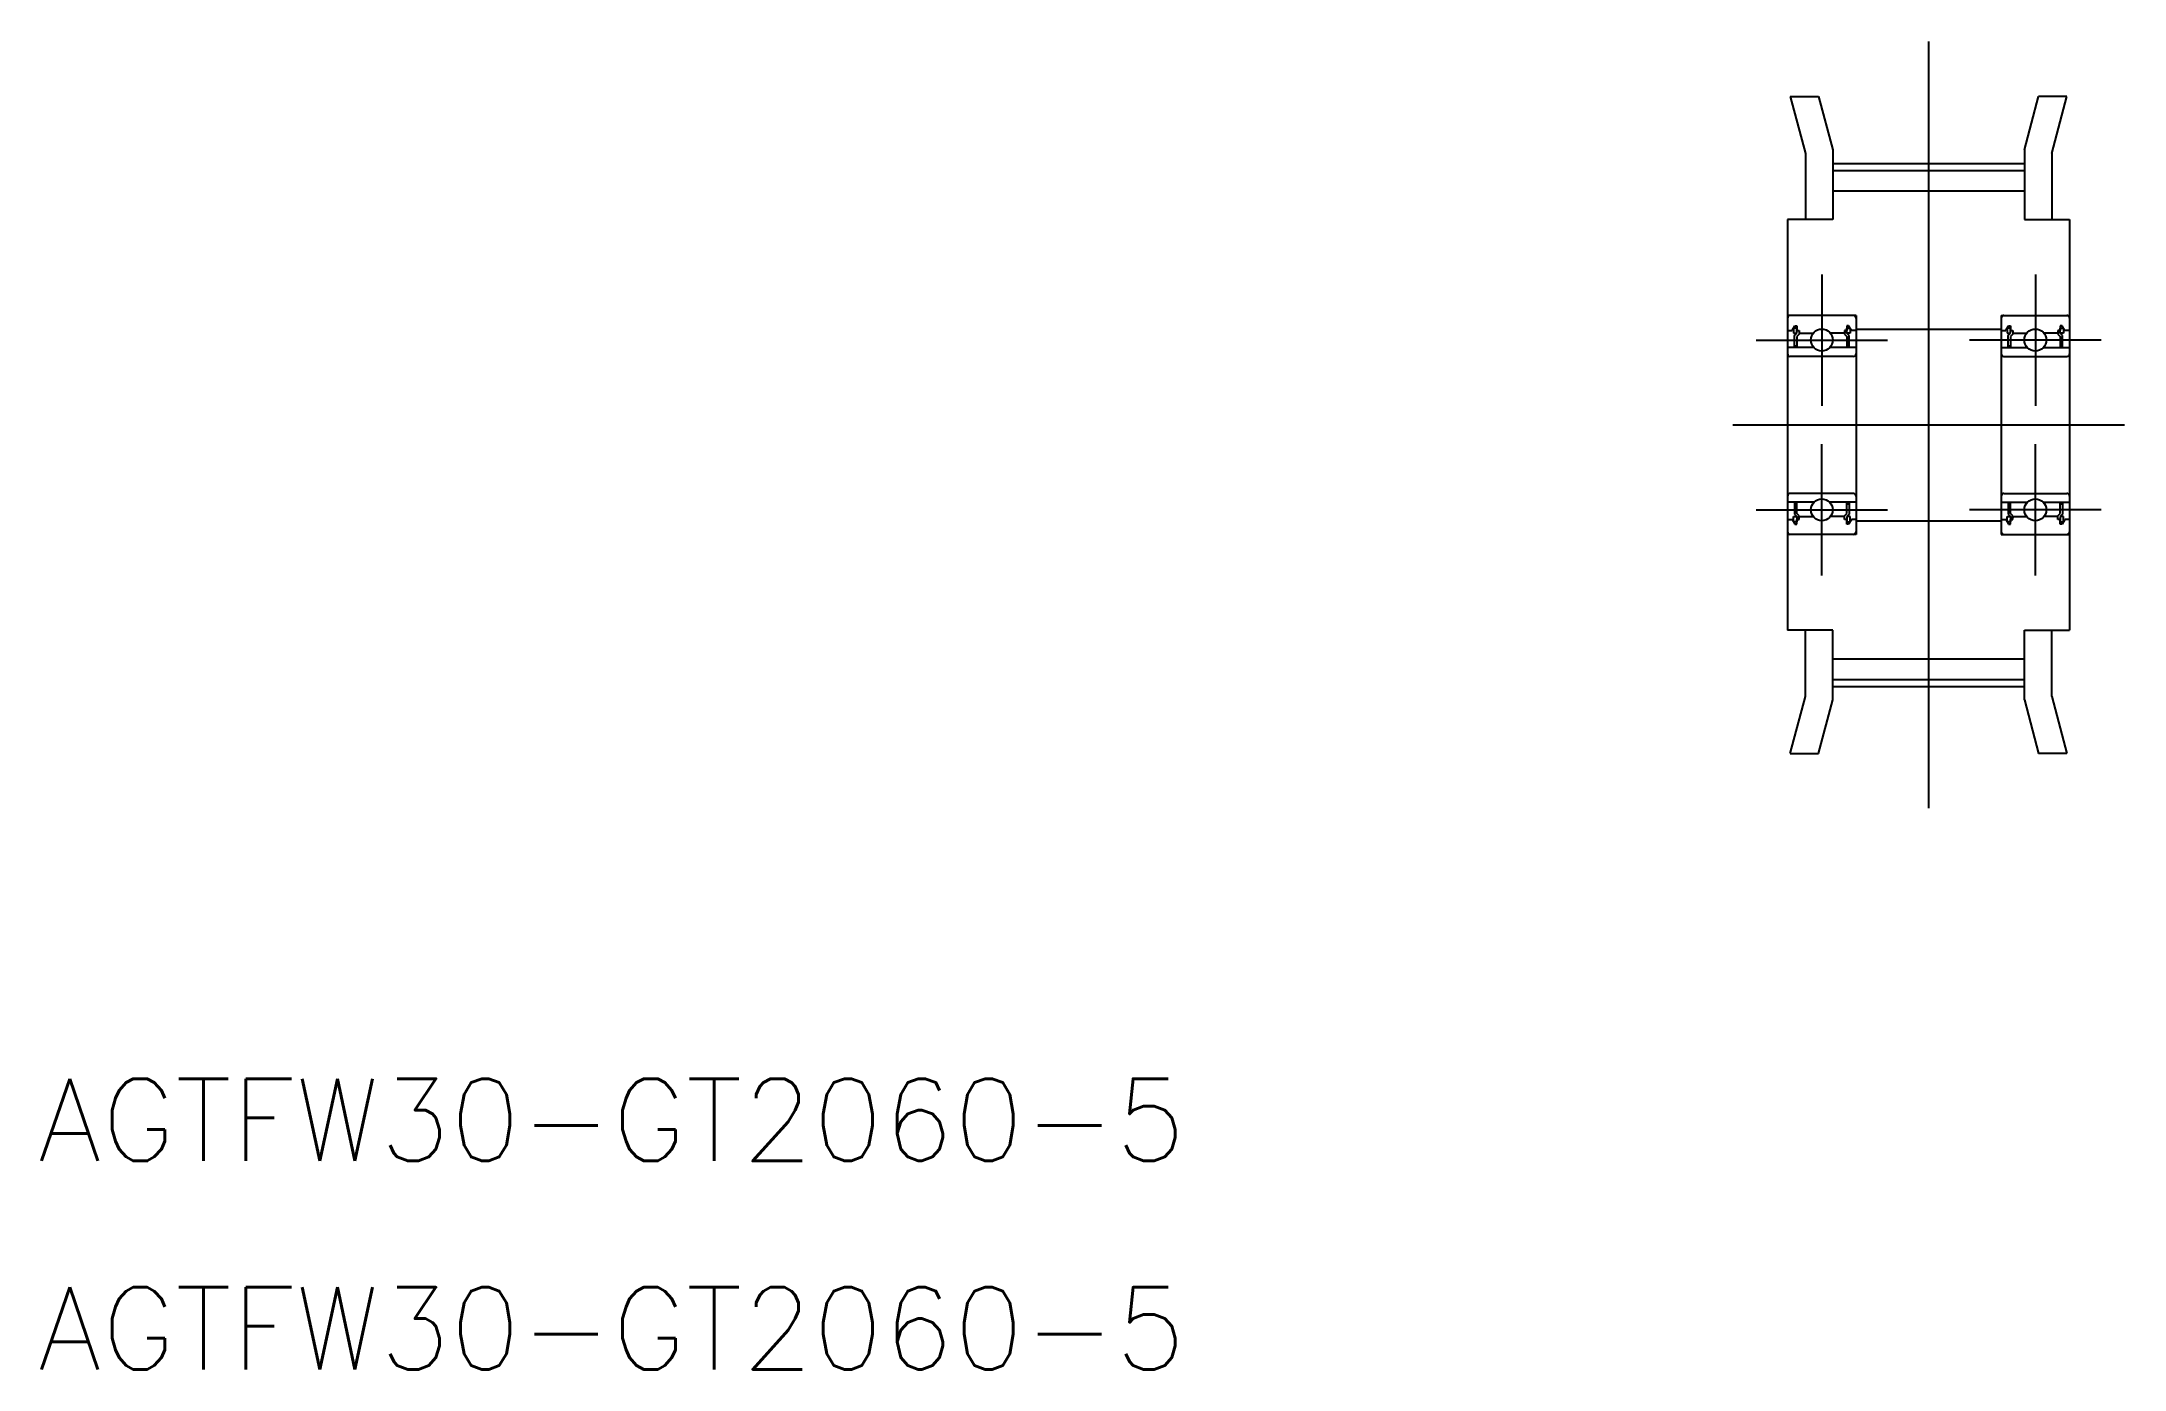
# Model space of a CAD drawing. Extents: x -63.8 to 12.3, y -34.5 to 14.
import ezdxf

# ---------------------------------------------------------------- set-up
doc = ezdxf.new("R2010")
doc.units = 0
doc.linetypes.add('CENTER', pattern=[50.8, 31.75, -6.35, 6.35, -6.35])
doc.layers.get('0').update_dxf_attribs({"linetype": 'CONTINUOUS'})
doc.layers.add('CENTER', color=1, linetype='CENTER')
doc.styles.get("Standard").update_dxf_attribs({"font": 'txt.shx', "height": 3, "bigfont": 'bigfont.shx'})

msp = doc.modelspace()

# ---------------------------------------------------------------- linework, layer by layer
at = {"color": 7, "linetype": 'CONTINUOUS'}
for p, q in [((0.1, 12), (1.134, 12)), ((0.1, 12), (0.65, 9.915)), ((1.134, 12), (1.65, 10.045)), ((8.65, 10.045), (9.166, 12)), ((10.2, 12), (9.166, 12)), ((9.65, 9.915), (10.2, 12)), ((0.65, 9.915), (0.65, 7.5)), ((1.65, 10.045), (1.65, 7.5)), ((8.65, 10.045), (8.65, 7.5)), ((9.65, 9.915), (9.65, 7.5)), ((1.65, 9.295), (8.65, 9.295)), ((1.65, 8.545), (8.65, 8.545)), ((0, 7.5), (0, -7.5)), ((1.65, 7.5), (0, 7.5)), ((8.65, 7.5), (10.3, 7.5)), ((10.3, 7.5), (10.3, -7.5)), ((2.5, 4), (0, 4)), ((2.5, 4), (2.5, -4)), ((7.8, 4), (7.8, -4)), ((7.8, 4), (10.3, 4)), ((10.3, 3.9), (10.3, -3.9)), ((0, 3.45), (0.17, 3.45)), ((0.17, 3.45), (0.268, 3.62)), ((0.34, 3.535), (0.219, 3.535)), ((0.219, 3.535), (0.219, 3.35)), ((0.219, 3.35), (0.34, 3.35)), ((0.255, 3.265), (0.34, 3.35)), ((0.255, 2.825), (0.255, 3.265)), ((0.268, 3.62), (0.34, 3.62)), ((0.34, 3.62), (0.34, 3.45)), ((0.34, 3.35), (0.34, 3.535)), ((0.34, 3.45), (0.425, 3.45)), ((0.425, 3.315), (0.34, 3.23)), ((0.34, 3.23), (0.34, 2.825)), ((0.425, 3.45), (0.425, 3.315)), ((0.425, 3.38), (0.455, 3.35)), ((0.455, 3.35), (0.938, 3.35)), ((2.045, 3.35), (1.562, 3.35)), ((2.075, 3.38), (2.045, 3.35)), ((2.075, 3.45), (2.075, 3.315)), ((2.16, 3.45), (2.075, 3.45)), ((2.075, 3.315), (2.16, 3.23)), ((2.232, 3.62), (2.16, 3.62)), ((2.16, 3.62), (2.16, 3.45)), ((2.16, 3.535), (2.281, 3.535)), ((2.16, 3.35), (2.16, 3.535)), ((2.281, 3.35), (2.16, 3.35)), ((2.245, 3.265), (2.16, 3.35)), ((2.16, 3.23), (2.16, 2.825)), ((2.33, 3.45), (2.232, 3.62)), ((2.245, 2.825), (2.245, 3.265)), ((2.281, 3.535), (2.281, 3.35)), ((2.5, 3.45), (2.33, 3.45)), ((2.5, 3.5), (7.8, 3.5)), ((7.8, 3.45), (7.97, 3.45)), ((7.97, 3.45), (8.068, 3.62)), ((8.019, 3.535), (8.019, 3.35)), ((8.14, 3.535), (8.019, 3.535)), ((8.019, 3.35), (8.14, 3.35)), ((8.055, 3.265), (8.14, 3.35)), ((8.055, 2.825), (8.055, 3.265)), ((8.068, 3.62), (8.14, 3.62)), ((8.14, 3.62), (8.14, 3.45)), ((8.14, 3.35), (8.14, 3.535)), ((8.14, 3.45), (8.225, 3.45)), ((8.225, 3.315), (8.14, 3.23)), ((8.14, 3.23), (8.14, 2.825)), ((8.225, 3.45), (8.225, 3.315)), ((8.225, 3.38), (8.255, 3.35)), ((8.255, 3.35), (8.738, 3.35)), ((9.845, 3.35), (9.362, 3.35)), ((9.875, 3.38), (9.845, 3.35)), ((9.96, 3.45), (9.875, 3.45)), ((9.875, 3.45), (9.875, 3.315)), ((9.875, 3.315), (9.96, 3.23)), ((9.96, 3.62), (9.96, 3.45)), ((10.032, 3.62), (9.96, 3.62)), ((9.96, 3.35), (9.96, 3.535)), ((9.96, 3.535), (10.081, 3.535)), ((10.081, 3.35), (9.96, 3.35)), ((10.045, 3.265), (9.96, 3.35)), ((9.96, 3.23), (9.96, 2.825)), ((10.13, 3.45), (10.032, 3.62)), ((10.045, 2.825), (10.045, 3.265)), ((10.081, 3.535), (10.081, 3.35)), ((10.3, 3.45), (10.13, 3.45)), ((0.96, 2.825), (0, 2.825)), ((2.4, 2.5), (0.1, 2.5)), ((0.34, 2.878), (0.255, 2.878)), ((2.5, 2.825), (1.54, 2.825)), ((2.16, 2.878), (2.245, 2.878)), ((7.8, 2.825), (8.76, 2.825)), ((7.9, 2.5), (10.2, 2.5)), ((8.14, 2.878), (8.055, 2.878)), ((9.34, 2.825), (10.3, 2.825)), ((9.96, 2.878), (10.045, 2.878)), ((0.96, -2.825), (0, -2.825)), ((2.4, -2.5), (0.1, -2.5)), ((0.255, -2.825), (0.255, -3.265)), ((0.34, -2.878), (0.255, -2.878)), ((0.34, -3.23), (0.34, -2.825)), ((2.5, -2.825), (1.54, -2.825)), ((2.16, -3.23), (2.16, -2.825)), ((2.16, -2.878), (2.245, -2.878)), ((2.245, -2.825), (2.245, -3.265)), ((7.8, -2.825), (8.76, -2.825)), ((7.9, -2.5), (10.2, -2.5)), ((8.055, -2.825), (8.055, -3.265)), ((8.14, -2.878), (8.055, -2.878)), ((8.14, -3.23), (8.14, -2.825)), ((9.34, -2.825), (10.3, -2.825)), ((9.96, -3.23), (9.96, -2.825)), ((9.96, -2.878), (10.045, -2.878)), ((10.045, -2.825), (10.045, -3.265)), ((0, -3.45), (0.17, -3.45)), ((0.17, -3.45), (0.268, -3.62)), ((0.219, -3.535), (0.219, -3.35)), ((0.219, -3.35), (0.34, -3.35)), ((0.34, -3.535), (0.219, -3.535)), ((0.255, -3.265), (0.34, -3.35)), ((0.268, -3.62), (0.34, -3.62)), ((0.425, -3.315), (0.34, -3.23)), ((0.34, -3.35), (0.34, -3.535)), ((0.34, -3.45), (0.425, -3.45)), ((0.34, -3.62), (0.34, -3.45)), ((0.425, -3.45), (0.425, -3.315)), ((0.425, -3.38), (0.455, -3.35)), ((0.455, -3.35), (0.938, -3.35)), ((2.045, -3.35), (1.562, -3.35)), ((2.075, -3.38), (2.045, -3.35)), ((2.075, -3.315), (2.16, -3.23)), ((2.075, -3.45), (2.075, -3.315)), ((2.16, -3.45), (2.075, -3.45)), ((2.245, -3.265), (2.16, -3.35)), ((2.281, -3.35), (2.16, -3.35)), ((2.16, -3.35), (2.16, -3.535)), ((2.16, -3.62), (2.16, -3.45)), ((2.16, -3.535), (2.281, -3.535)), ((2.232, -3.62), (2.16, -3.62)), ((2.33, -3.45), (2.232, -3.62)), ((2.281, -3.535), (2.281, -3.35)), ((2.5, -3.45), (2.33, -3.45)), ((2.5, -3.5), (7.8, -3.5)), ((7.8, -3.45), (7.97, -3.45)), ((7.97, -3.45), (8.068, -3.62)), ((8.019, -3.535), (8.019, -3.35)), ((8.019, -3.35), (8.14, -3.35)), ((8.14, -3.535), (8.019, -3.535)), ((8.055, -3.265), (8.14, -3.35)), ((8.068, -3.62), (8.14, -3.62)), ((8.225, -3.315), (8.14, -3.23)), ((8.14, -3.35), (8.14, -3.535)), ((8.14, -3.62), (8.14, -3.45)), ((8.14, -3.45), (8.225, -3.45)), ((8.225, -3.45), (8.225, -3.315)), ((8.225, -3.38), (8.255, -3.35)), ((8.255, -3.35), (8.738, -3.35)), ((9.845, -3.35), (9.362, -3.35)), ((9.875, -3.38), (9.845, -3.35)), ((9.875, -3.315), (9.96, -3.23)), ((9.875, -3.45), (9.875, -3.315)), ((9.96, -3.45), (9.875, -3.45)), ((10.045, -3.265), (9.96, -3.35)), ((10.081, -3.35), (9.96, -3.35)), ((9.96, -3.35), (9.96, -3.535)), ((9.96, -3.62), (9.96, -3.45)), ((9.96, -3.535), (10.081, -3.535)), ((10.032, -3.62), (9.96, -3.62)), ((10.13, -3.45), (10.032, -3.62)), ((10.081, -3.535), (10.081, -3.35)), ((10.3, -3.45), (10.13, -3.45)), ((2.5, -4), (0, -4)), ((7.8, -4), (10.3, -4)), ((1.65, -7.5), (0, -7.5)), ((0.65, -9.915), (0.65, -7.5)), ((1.65, -10.045), (1.65, -7.5)), ((8.65, -7.5), (10.3, -7.5)), ((8.65, -10.045), (8.65, -7.5)), ((9.65, -9.915), (9.65, -7.5)), ((1.65, -8.545), (8.65, -8.545)), ((1.65, -9.295), (8.65, -9.295)), ((0.1, -12), (0.65, -9.915)), ((1.134, -12), (1.65, -10.045)), ((8.65, -10.045), (9.166, -12)), ((9.65, -9.915), (10.2, -12)), ((0.1, -12), (1.134, -12)), ((10.2, -12), (9.166, -12))]:
    msp.add_line(p, q, dxfattribs=at)
for centre in [(1.25, 3.1), (9.05, 3.1), (1.25, -3.1), (9.05, -3.1)]:
    msp.add_circle(centre, 0.4, dxfattribs=at)
for centre, start, end in [((0.1, 3.9), 90, 180), ((2.4, 3.9), 0, 90), ((7.9, 3.9), 90, 180), ((10.2, 3.9), 0, 90), ((0.1, 2.6), 180, 270), ((2.4, 2.6), 270, 0), ((7.9, 2.6), 180, 270), ((10.2, 2.6), 270, 0), ((0.1, -2.6), 90, 180), ((2.4, -2.6), 360, 90), ((7.9, -2.6), 90, 180), ((10.2, -2.6), 0, 90), ((0.1, -3.9), 180, 270), ((2.4, -3.9), 270, 0), ((7.9, -3.9), 180, 270), ((10.2, -3.9), 270, 0)]:
    msp.add_arc(centre, 0.1, start, end, dxfattribs=at)
at = {"layer": 'CENTER', "color": 1, "linetype": 'CENTER'}
for p, q in [((5.15, 14), (5.15, -14)), ((1.65, 9.55), (8.65, 9.55)), ((1.25, 5.5), (1.25, 0.7)), ((9.05, 5.5), (9.05, 0.7)), ((-1.15, 3.1), (3.65, 3.1)), ((11.45, 3.1), (6.65, 3.1)), ((-2, 0), (12.3, 0)), ((1.25, -5.5), (1.25, -0.7)), ((9.05, -5.5), (9.05, -0.7)), ((-1.15, -3.1), (3.65, -3.1)), ((11.45, -3.1), (6.65, -3.1)), ((1.65, -9.55), (8.65, -9.55))]:
    msp.add_line(p, q, dxfattribs=at)

# ---------------------------------------------------------------- texts
at = {"color": 7, "linetype": 'CONTINUOUS'}
for p in [(-63.889, -26.881), (-63.889, -34.496)]:
    msp.add_text('AGTFW30-GT2060-5', height=3, dxfattribs=at).set_placement(p)

doc.saveas('drawing.dxf')
